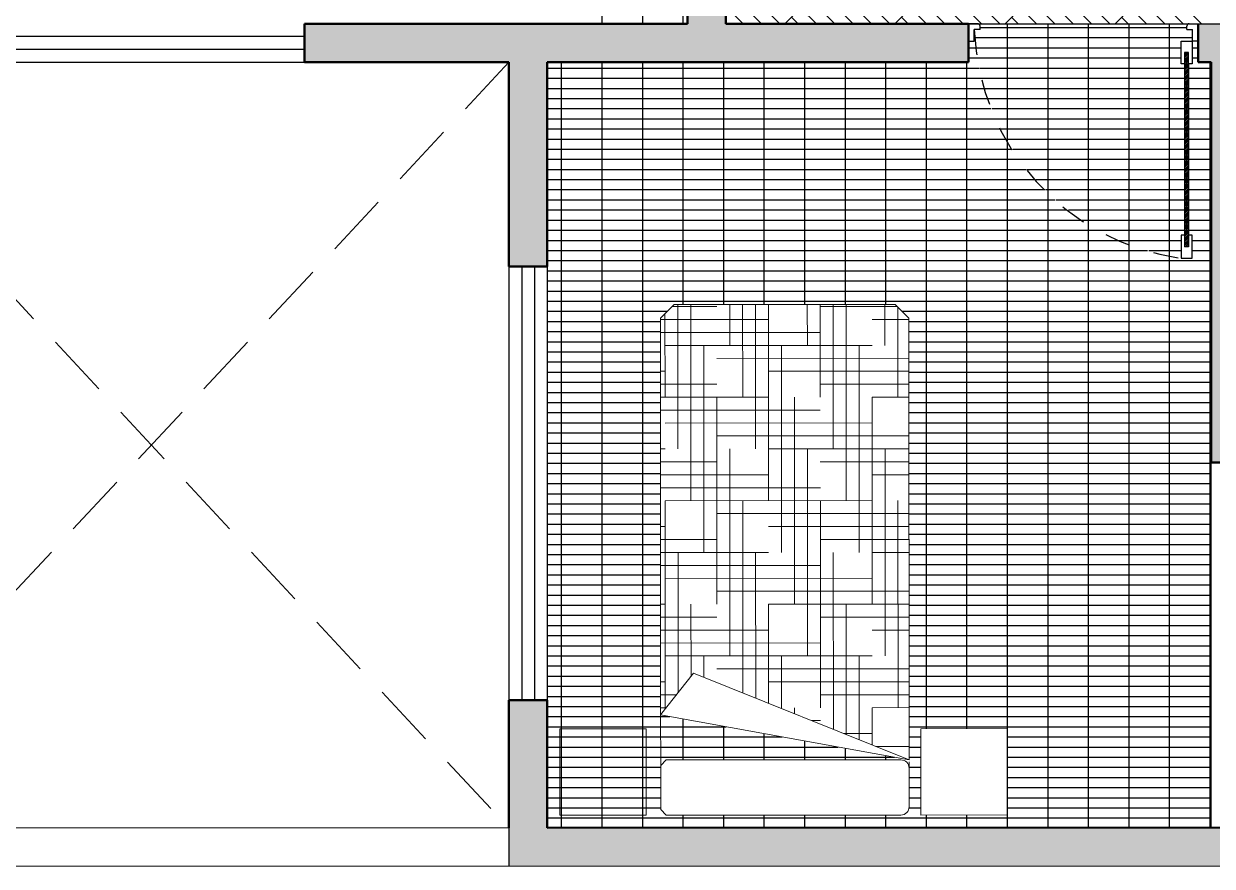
# Model space of a CAD drawing. Header units: millimetres. Extents: x 2999.9 to 3041.9, y 869.6 to 906.3.
# Drawn here: x 3004.869 to 3009.524, y 884.704 to 888.003 of the extents above; entities that cross this region are included whole.
import ezdxf

# ---------------------------------------------------------------- set-up
doc = ezdxf.new("R2010")
doc.units = ezdxf.units.MM
doc.linetypes.add('DASHED2', pattern=[9.525, 6.35, -3.175])
doc.linetypes.add('HIDDEN', pattern=[0.375, 0.25, -0.125])
for name, color, linetype in [('1 proyeccion', 253, 'DASHED2'), ('1 puerta 0009', 242, 'Continuous'), ('1 puerta 002', 7, 'Continuous')]:
    doc.layers.add(name, color=color, linetype=linetype)
doc.layers.add('mori', color=166, linetype='Continuous', lineweight=30)
doc.layers.add('MOVI', color=7, linetype='Continuous', lineweight=9)

msp = doc.modelspace()

# ---------------------------------------------------------------- hatches: boundary and pattern name
at = {"layer": '1 puerta 0009'}
h = msp.add_hatch(dxfattribs=at)
h.set_pattern_fill('_USER', color=256, scale=0.0049, angle=315, style=0, pattern_type=0)
h.set_pattern_definition([(45, (0, 0), (-0.003464823228, 0.003464823228), [])])
h.paths.add_polyline_path([(3009.4152, 887.8456), (3009.4152, 887.8906), (3009.431, 887.8906), (3009.431, 887.1301), (3009.4152, 887.1301), (3009.4152, 887.1751)])

# ---------------------------------------------------------------- linework, layer by layer
for p, q in [((3007.6188, 889.2031), (3007.6188, 888.0031)), ((3007.6188, 888.0031), (3011.8297, 888.0031)), ((3006.7692, 887.0531), (3006.7692, 887.8031)), ((3009.5192, 884.856), (3009.5192, 886.2851)), ((3009.5192, 886.2851), (3010.0192, 886.2851)), ((3006.7692, 884.8538), (3006.7692, 884.7038)), ((3010.0192, 884.856), (3009.5192, 884.856))]:
    msp.add_line(p, q)
at = {"color": 251, "linetype": 'Continuous'}
for p, q in [((3007.8297, 888.0031), (3007.6244, 888.2084)), ((3007.8502, 888.0031), (3008.0555, 888.2084)), ((3008.2607, 888.0031), (3008.0555, 888.2084)), ((3008.2812, 888.0031), (3008.4865, 888.2084)), ((3008.6918, 888.0031), (3008.4865, 888.2084)), ((3008.7123, 888.0031), (3008.9176, 888.2084)), ((3009.1228, 888.0031), (3008.9176, 888.2084)), ((3009.1434, 888.0031), (3009.3486, 888.2084)), ((3007.7578, 888.0031), (3007.6188, 888.1422)), ((3008.1171, 888.0031), (3007.9836, 888.1365)), ((3008.1889, 888.0031), (3008.0195, 888.1725)), ((3008.5481, 888.0031), (3008.4147, 888.1365)), ((3008.6199, 888.0031), (3008.4506, 888.1725)), ((3008.9792, 888.0031), (3008.8457, 888.1365)), ((3009.051, 888.0031), (3008.8816, 888.1725)), ((3009.4102, 888.0031), (3009.2768, 888.1365)), ((3009.4821, 888.0031), (3009.3127, 888.1725)), ((3007.1344, 888.0031), (3007.1344, 888.0914)), ((3007.2932, 888.0031), (3007.2932, 888.0914)), ((3008.0452, 888.0031), (3007.9477, 888.1006)), ((3008.4763, 888.0031), (3008.3788, 888.1006)), ((3008.9073, 888.0031), (3008.8098, 888.1006)), ((3009.3384, 888.0031), (3009.2409, 888.1006)), ((3007.4519, 888.0031), (3007.4519, 888.0779)), ((3007.686, 888.0031), (3007.6188, 888.0703)), ((3007.9734, 888.0031), (3007.9118, 888.0647)), ((3008.4044, 888.0031), (3008.3428, 888.0647)), ((3008.8355, 888.0031), (3008.7739, 888.0647)), ((3009.2665, 888.0031), (3009.2049, 888.0647)), ((3007.9015, 888.0031), (3007.8759, 888.0288)), ((3008.3326, 888.0031), (3008.3069, 888.0288)), ((3008.7219, 887.5447), (3008.7219, 888.0031)), ((3008.7636, 888.0031), (3008.738, 888.0288)), ((3008.8807, 887.3422), (3008.8807, 888.0031)), ((3009.0394, 887.2189), (3009.0394, 888.0031)), ((3009.1947, 888.0031), (3009.169, 888.0288)), ((3009.1982, 887.1402), (3009.1982, 888.0031)), ((3009.3569, 887.0958), (3009.3569, 888.0031)), ((3008.6142, 887.9884), (3009.4242, 887.9884)), ((3008.5692, 887.909), (3008.5994, 887.909)), ((3008.5957, 887.9487), (3009.4467, 887.9487)), ((3008.6007, 887.909), (3009.4017, 887.909)), ((3009.4445, 887.909), (3009.4692, 887.909)), ((3008.5692, 887.8693), (3008.6057, 887.8693)), ((3008.6067, 887.8693), (3009.4017, 887.8693)), ((3009.4445, 887.8693), (3009.4692, 887.8693)), ((3006.9192, 887.8296), (3008.6107, 887.8296)), ((3006.9757, 884.8538), (3006.9757, 887.8531)), ((3007.1344, 884.8539), (3007.1344, 887.8531)), ((3007.2932, 884.854), (3007.2932, 887.8531)), ((3007.4519, 886.9039), (3007.4519, 887.8531)), ((3007.6107, 886.904), (3007.6107, 887.8531)), ((3007.7694, 886.904), (3007.7694, 887.8531)), ((3007.9282, 886.9041), (3007.9282, 887.8531)), ((3008.0869, 886.9041), (3008.0869, 887.8531)), ((3008.2457, 886.9042), (3008.2457, 887.8531)), ((3008.4044, 885.2424), (3008.4044, 887.8531)), ((3008.5632, 885.2424), (3008.5632, 887.8531)), ((3008.614, 887.8296), (3009.4152, 887.8296)), ((3009.431, 887.8296), (3009.5192, 887.8296)), ((3009.5157, 884.8557), (3009.5157, 887.8531)), ((3006.9192, 887.7899), (3008.6208, 887.7899)), ((3008.6213, 887.7899), (3009.4152, 887.7899)), ((3009.431, 887.7899), (3009.5192, 887.7899)), ((3006.9192, 887.7502), (3008.6302, 887.7502)), ((3008.6331, 887.7502), (3009.4152, 887.7502)), ((3009.431, 887.7502), (3009.5192, 887.7502)), ((3006.9192, 887.7105), (3008.6453, 887.7105)), ((3008.6458, 887.7105), (3009.4152, 887.7105)), ((3009.431, 887.7105), (3009.5192, 887.7105)), ((3006.9192, 887.6709), (3008.6576, 887.6709)), ((3006.9192, 887.6312), (3008.6761, 887.6312)), ((3008.6614, 887.6709), (3009.4152, 887.6709)), ((3008.677, 887.6312), (3009.4152, 887.6312)), ((3009.431, 887.6709), (3009.5192, 887.6709)), ((3009.431, 887.6312), (3009.5192, 887.6312)), ((3006.9192, 887.5915), (3008.6926, 887.5915)), ((3008.6964, 887.5915), (3009.4152, 887.5915)), ((3009.431, 887.5915), (3009.5192, 887.5915)), ((3006.9192, 887.5518), (3008.7167, 887.5518)), ((3008.7175, 887.5518), (3009.4152, 887.5518)), ((3008.7219, 884.8551), (3008.7219, 887.5416)), ((3009.431, 887.5518), (3009.5192, 887.5518)), ((3006.9192, 887.5121), (3008.7381, 887.5121)), ((3008.7427, 887.5121), (3009.4152, 887.5121)), ((3009.431, 887.5121), (3009.5192, 887.5121)), ((3006.9192, 887.4724), (3008.768, 887.4724)), ((3008.7681, 887.4724), (3009.4152, 887.4724)), ((3009.431, 887.4724), (3009.5192, 887.4724)), ((3006.9192, 887.4327), (3008.7947, 887.4327)), ((3006.9192, 887.393), (3008.8282, 887.393)), ((3008.7982, 887.4327), (3009.4152, 887.4327)), ((3008.8324, 887.393), (3009.4152, 887.393)), ((3009.431, 887.4327), (3009.5192, 887.4327)), ((3009.431, 887.393), (3009.5192, 887.393)), ((3006.9192, 887.3534), (3008.8686, 887.3534)), ((3008.8701, 887.3534), (3009.4152, 887.3534)), ((3009.431, 887.3534), (3009.5192, 887.3534)), ((3006.9192, 887.3137), (3008.9077, 887.3137)), ((3008.8807, 884.8552), (3008.8807, 887.3421)), ((3008.9113, 887.3137), (3009.4152, 887.3137)), ((3009.431, 887.3137), (3009.5192, 887.3137)), ((3006.9192, 887.274), (3008.9542, 887.274)), ((3008.9602, 887.274), (3009.4152, 887.274)), ((3009.431, 887.274), (3009.5192, 887.274)), ((3006.9192, 887.2343), (3009.0156, 887.2343)), ((3009.0159, 887.2343), (3009.4152, 887.2343)), ((3009.0394, 884.8553), (3009.0394, 887.2175)), ((3009.431, 887.2343), (3009.5192, 887.2343)), ((3006.9192, 887.1946), (3009.0769, 887.1946)), ((3009.0773, 887.1946), (3009.4152, 887.1946)), ((3009.431, 887.1946), (3009.5192, 887.1946)), ((3006.9192, 887.1549), (3009.1633, 887.1549)), ((3006.9192, 887.1152), (3009.2701, 887.1152)), ((3009.1646, 887.1549), (3009.4017, 887.1549)), ((3009.1982, 884.8554), (3009.1982, 887.1397)), ((3009.2754, 887.1152), (3009.4017, 887.1152)), ((3009.4445, 887.1549), (3009.5192, 887.1549)), ((3009.4445, 887.1152), (3009.5192, 887.1152)), ((3006.9192, 887.0755), (3009.5192, 887.0755)), ((3009.3569, 884.8555), (3009.3569, 887.0954)), ((3006.9192, 887.0359), (3009.5192, 887.0359)), ((3006.9192, 886.9962), (3009.5192, 886.9962)), ((3006.9192, 886.9565), (3009.5192, 886.9565)), ((3006.9192, 886.9168), (3009.5192, 886.9168)), ((3006.9192, 886.8771), (3007.3902, 886.8771)), ((3006.9192, 886.8374), (3007.363, 886.8374)), ((3008.309, 886.8771), (3009.5192, 886.8771)), ((3008.336, 886.8374), (3009.5192, 886.8374)), ((3006.9192, 886.7977), (3007.363, 886.7977)), ((3008.336, 886.7977), (3009.5192, 886.7977)), ((3006.9192, 886.758), (3007.363, 886.758)), ((3008.336, 886.758), (3009.5192, 886.758)), ((3006.9192, 886.7184), (3007.363, 886.7184)), ((3008.336, 886.7184), (3009.5192, 886.7184)), ((3006.9192, 886.6787), (3007.3631, 886.6787)), ((3008.336, 886.6787), (3009.5192, 886.6787)), ((3006.9192, 886.639), (3007.3631, 886.639)), ((3008.336, 886.639), (3009.5192, 886.639)), ((3006.9192, 886.5993), (3007.3631, 886.5993)), ((3006.9192, 886.5596), (3007.3631, 886.5596)), ((3008.3361, 886.5993), (3009.5192, 886.5993)), ((3008.3361, 886.5596), (3009.5192, 886.5596)), ((3006.9192, 886.5199), (3007.3631, 886.5199)), ((3008.3361, 886.5199), (3009.5192, 886.5199)), ((3006.9192, 886.4802), (3007.3631, 886.4802)), ((3008.3361, 886.4802), (3009.5192, 886.4802)), ((3006.9192, 886.4405), (3007.3631, 886.4405)), ((3008.3361, 886.4405), (3009.5192, 886.4405)), ((3006.9192, 886.4009), (3007.3631, 886.4009)), ((3008.3361, 886.4009), (3009.5192, 886.4009)), ((3006.9192, 886.3612), (3007.3632, 886.3612)), ((3006.9192, 886.3215), (3007.3632, 886.3215)), ((3008.3361, 886.3612), (3009.5192, 886.3612)), ((3008.3362, 886.3215), (3009.5192, 886.3215)), ((3006.9192, 886.2818), (3007.3632, 886.2818)), ((3008.3362, 886.2818), (3009.5192, 886.2818)), ((3006.9192, 886.2421), (3007.3632, 886.2421)), ((3008.3362, 886.2421), (3009.5192, 886.2421)), ((3006.9192, 886.2024), (3007.3632, 886.2024)), ((3008.3362, 886.2024), (3009.5192, 886.2024)), ((3006.9192, 886.1627), (3007.3632, 886.1627)), ((3008.3362, 886.1627), (3009.5192, 886.1627)), ((3006.9192, 886.123), (3007.3632, 886.123)), ((3008.3362, 886.123), (3009.5192, 886.123)), ((3006.9192, 886.0834), (3007.3633, 886.0834)), ((3006.9192, 886.0437), (3007.3633, 886.0437)), ((3008.3362, 886.0834), (3009.5192, 886.0834)), ((3008.3362, 886.0437), (3009.5192, 886.0437)), ((3006.9192, 886.004), (3007.3633, 886.004)), ((3008.3363, 886.004), (3009.5192, 886.004)), ((3006.9192, 885.9643), (3007.3633, 885.9643)), ((3008.3363, 885.9643), (3009.5192, 885.9643)), ((3006.9192, 885.9246), (3007.3633, 885.9246)), ((3008.3363, 885.9246), (3009.5192, 885.9246)), ((3006.9192, 885.8849), (3007.3633, 885.8849)), ((3008.3363, 885.8849), (3009.5192, 885.8849)), ((3006.9192, 885.8452), (3007.3633, 885.8452)), ((3008.3363, 885.8452), (3009.5192, 885.8452)), ((3006.9192, 885.8055), (3007.3634, 885.8055)), ((3006.9192, 885.7659), (3007.3634, 885.7659)), ((3008.3363, 885.8055), (3009.5192, 885.8055)), ((3008.3363, 885.7659), (3009.5192, 885.7659)), ((3006.9192, 885.7262), (3007.3634, 885.7262)), ((3008.3364, 885.7262), (3009.5192, 885.7262)), ((3006.9192, 885.6865), (3007.3634, 885.6865)), ((3008.3364, 885.6865), (3009.5192, 885.6865)), ((3006.9192, 885.6468), (3007.3634, 885.6468)), ((3008.3364, 885.6468), (3009.5192, 885.6468)), ((3006.9192, 885.6071), (3007.3634, 885.6071)), ((3008.3364, 885.6071), (3009.5192, 885.6071)), ((3006.9192, 885.5674), (3007.3634, 885.5674)), ((3008.3364, 885.5674), (3009.5192, 885.5674)), ((3006.9192, 885.5277), (3007.3635, 885.5277)), ((3006.9192, 885.488), (3007.3635, 885.488)), ((3008.3364, 885.5277), (3009.5192, 885.5277)), ((3008.3364, 885.488), (3009.5192, 885.488)), ((3006.9192, 885.4484), (3007.3635, 885.4484)), ((3008.3365, 885.4484), (3009.5192, 885.4484)), ((3006.9192, 885.4087), (3007.3635, 885.4087)), ((3008.3365, 885.4087), (3009.5192, 885.4087)), ((3006.9192, 885.369), (3007.3635, 885.369)), ((3008.3365, 885.369), (3009.5192, 885.369)), ((3006.9192, 885.3293), (3007.3635, 885.3293)), ((3008.3365, 885.3293), (3009.5192, 885.3293)), ((3006.9192, 885.2896), (3007.3998, 885.2896)), ((3007.4519, 885.1201), (3007.4519, 885.2802)), ((3007.6107, 885.1202), (3007.6107, 885.2515)), ((3008.3365, 885.2896), (3009.5192, 885.2896)), ((3006.9192, 885.2499), (3007.6195, 885.2499)), ((3006.9192, 885.2102), (3007.8393, 885.2102)), ((3007.7694, 885.1202), (3007.7694, 885.2229)), ((3008.3365, 885.2499), (3009.5192, 885.2499)), ((3008.3365, 885.2102), (3008.3823, 885.2102)), ((3008.7204, 885.2102), (3009.5192, 885.2102)), ((3006.9192, 885.1705), (3008.0591, 885.1705)), ((3007.9282, 885.1203), (3007.9282, 885.1942)), ((3008.0869, 885.1204), (3008.0869, 885.1655)), ((3008.3366, 885.1705), (3008.3823, 885.1705)), ((3008.7204, 885.1705), (3009.5192, 885.1705)), ((3006.9192, 885.1309), (3008.2789, 885.1309)), ((3008.2457, 885.1204), (3008.2457, 885.1369)), ((3008.3366, 885.1309), (3008.3823, 885.1309)), ((3008.7204, 885.1309), (3009.5192, 885.1309)), ((3006.9192, 885.0912), (3007.3636, 885.0912)), ((3008.3363, 885.0912), (3008.3823, 885.0912)), ((3008.7204, 885.0912), (3009.5192, 885.0912)), ((3006.9192, 885.0515), (3007.3636, 885.0515)), ((3008.3366, 885.0515), (3008.3823, 885.0515)), ((3008.7205, 885.0515), (3009.5192, 885.0515)), ((3006.9192, 885.0118), (3007.3636, 885.0118)), ((3006.9192, 884.9721), (3007.3636, 884.9721)), ((3008.3366, 885.0118), (3008.3824, 885.0118)), ((3008.3366, 884.9721), (3008.3824, 884.9721)), ((3008.7205, 885.0118), (3009.5192, 885.0118)), ((3008.7205, 884.9721), (3009.5192, 884.9721)), ((3006.9192, 884.9324), (3007.3637, 884.9324)), ((3008.3362, 884.9324), (3008.3824, 884.9324)), ((3008.7205, 884.9324), (3009.5192, 884.9324)), ((3006.9192, 884.8927), (3009.5192, 884.8927)), ((3007.4519, 884.8541), (3007.4519, 884.9039)), ((3007.6107, 884.8543), (3007.6107, 884.904)), ((3007.7694, 884.8544), (3007.7694, 884.904)), ((3007.9282, 884.8545), (3007.9282, 884.9041)), ((3008.0869, 884.8546), (3008.0869, 884.9041)), ((3008.2457, 884.8547), (3008.2457, 884.9042)), ((3008.4044, 884.8548), (3008.4044, 884.9043)), ((3008.5632, 884.855), (3008.5632, 884.9043))]:
    msp.add_line(p, q, dxfattribs=at)
at = {"color": 4}
for p, q in [((3005.9692, 887.9531), (3004.4692, 887.9531)), ((3004.4692, 887.9031), (3005.9692, 887.9031)), ((3006.8192, 887.0531), (3006.8192, 885.3538)), ((3006.8692, 887.0531), (3006.8692, 885.3538))]:
    msp.add_line(p, q, dxfattribs=at)
at = {"color": 253, "linetype": 'HIDDEN', "lineweight": 0}
for p, q in [((3006.7692, 887.8531), (3003.9692, 884.8538)), ((3003.9692, 887.8531), (3006.7692, 884.8538)), ((3006.9192, 887.0531), (3006.9192, 887.8031))]:
    msp.add_line(p, q, dxfattribs=at)
at = {"color": 41, "lineweight": 30}
for p, q in [((3004.4692, 887.8531), (3005.9692, 887.8531)), ((3006.7692, 887.0531), (3006.7692, 885.3538)), ((3006.9192, 887.0531), (3006.9192, 885.3538))]:
    msp.add_line(p, q, dxfattribs=at)
at = {"linetype": 'Continuous'}
for points in [[(3007.4688, 888.0031), (3007.4688, 888.0531), (3007.6188, 887.8531)], [(3007.6188, 888.0031), (3007.4688, 888.0531), (3007.6188, 888.0531)], [(3007.6188, 887.8531), (3007.4688, 888.0531), (3007.6188, 888.0031)], [(3005.9692, 887.8531), (3005.9692, 888.0031), (3006.7692, 887.8531)], [(3006.7692, 887.8531), (3005.9692, 888.0031), (3006.7692, 888.0031)], [(3006.7692, 887.8531), (3006.7692, 888.0031), (3006.9192, 887.0531)], [(3006.9192, 887.8531), (3006.7692, 888.0031), (3006.9192, 888.0031)], [(3006.9192, 887.0531), (3006.7692, 888.0031), (3006.9192, 887.8531)], [(3006.9192, 887.8531), (3006.9192, 888.0031), (3007.4688, 887.8531)], [(3007.4688, 887.8531), (3006.9192, 888.0031), (3007.4688, 888.0031)], [(3007.4688, 887.8531), (3007.4688, 888.0031), (3007.6188, 887.8531)], [(3007.6188, 887.8531), (3007.6188, 888.0031), (3008.5692, 887.8531)], [(3008.5692, 887.8531), (3007.6188, 888.0031), (3008.5692, 888.0031)], [(3009.4692, 887.8531), (3009.4692, 888.0031), (3009.5192, 887.8531)], [(3009.5192, 887.8531), (3009.4692, 888.0031), (3009.5192, 888.0031)], [(3009.5192, 887.8531), (3009.5192, 888.0031), (3009.6692, 886.2851)], [(3009.6692, 887.8531), (3009.5192, 888.0031), (3009.6692, 888.0031)], [(3009.6692, 886.2851), (3009.5192, 888.0031), (3009.6692, 886.4351)], [(3009.6692, 886.4351), (3009.5192, 888.0031), (3009.6692, 887.8531)], [(3006.7692, 887.0531), (3006.7692, 887.8531), (3006.9192, 887.0531)], [(3009.5192, 886.2851), (3009.5192, 887.8531), (3009.6692, 886.2851)], [(3006.7692, 884.7038), (3006.7692, 885.3538), (3006.9192, 884.7038)], [(3006.9192, 884.8538), (3006.7692, 885.3538), (3006.9192, 885.3538)], [(3006.9192, 884.7038), (3006.7692, 885.3538), (3006.9192, 884.8538)], [(3010.0192, 884.7038), (3006.9192, 884.8538), (3010.0192, 884.856)], [(3006.9192, 884.7038), (3006.9192, 884.8538), (3010.0192, 884.7038)]]:
    msp.add_solid(points, dxfattribs=at)
at = {"layer": '1 proyeccion', "ltscale": 0.005}
msp.add_arc((3009.5309, 888.016), 0.9399, 182.1608, 262.0993, dxfattribs=at)
at = {"layer": '1 puerta 002'}
for p, q in [((3008.5692, 888.0031), (3008.5692, 887.9356)), ((3008.6052, 888.0031), (3008.5692, 888.0031)), ((3009.4332, 888.0031), (3009.4692, 888.0031)), ((3009.4692, 888.0031), (3009.4692, 887.9356)), ((3008.5917, 887.9356), (3008.5917, 887.9806)), ((3008.6142, 887.9806), (3008.5917, 887.9806)), ((3008.6142, 887.9806), (3008.6142, 887.9941)), ((3009.4242, 887.9806), (3009.4242, 887.9941)), ((3009.4242, 887.9806), (3009.4467, 887.9806)), ((3009.4467, 887.9356), (3009.4467, 887.9806)), ((3008.5692, 887.9356), (3008.5917, 887.9356)), ((3009.4692, 887.9356), (3009.4467, 887.9356)), ((3009.4152, 887.1751), (3009.4152, 887.1301)), ((3009.431, 887.1301), (3009.4152, 887.1301))]:
    msp.add_line(p, q, dxfattribs=at)
msp.add_lwpolyline([(3009.431, 887.8906), (3009.4152, 887.8906), (3009.4152, 887.8456), (3009.4017, 887.8456), (3009.4017, 887.9356), (3009.4445, 887.9356), (3009.4445, 887.8456), (3009.431, 887.8456), (3009.431, 887.1751), (3009.431, 887.1301)], close=True, dxfattribs=at)
msp.add_lwpolyline([(3009.4152, 887.8456), (3009.4152, 887.1751), (3009.4017, 887.1751), (3009.4017, 887.0851), (3009.4445, 887.0851), (3009.4445, 887.1751), (3009.431, 887.1751)], dxfattribs=at)
for centre, start, end in [((3008.6052, 887.9941), 0, 90), ((3009.4332, 887.9941), 90, 180)]:
    msp.add_arc(centre, 0.009, start, end, dxfattribs=at)
at = {"layer": 'mori', "color": 152, "lineweight": 50}
for p, q in [((3007.4688, 888.0531), (3007.4688, 888.0031)), ((3007.6188, 888.0031), (3007.6188, 888.0531)), ((3005.9692, 888.0031), (3007.4688, 888.0031)), ((3005.9692, 887.8531), (3005.9692, 888.0031)), ((3007.6188, 888.0031), (3008.5692, 888.0031)), ((3008.5692, 887.8531), (3008.5692, 888.0031)), ((3009.4692, 888.0031), (3009.4692, 887.8531)), ((3005.9692, 887.8531), (3006.7692, 887.8531)), ((3006.7692, 887.8531), (3006.7692, 887.0531)), ((3006.9192, 887.8531), (3008.5692, 887.8531)), ((3006.9192, 887.8531), (3006.9192, 887.0531)), ((3009.4692, 887.8531), (3009.5192, 887.8531)), ((3009.5192, 886.2851), (3009.5192, 887.8531)), ((3006.9192, 887.0531), (3006.7692, 887.0531)), ((3010.0192, 886.2851), (3009.5192, 886.2851)), ((3006.7692, 885.3538), (3006.7692, 884.8538)), ((3006.7692, 885.3538), (3006.9192, 885.3538)), ((3006.9192, 885.3538), (3006.9192, 884.8538)), ((3006.9192, 884.8538), (3010.0192, 884.856))]:
    msp.add_line(p, q, dxfattribs=at)
at = {"layer": 'mori', "color": 152, "lineweight": 20}
for p, q in [((3003.9692, 884.8538), (3006.7692, 884.8538)), ((3038.7192, 884.7038), (3003.8192, 884.7038))]:
    msp.add_line(p, q, dxfattribs=at)
at = {"layer": 'MOVI', "color": 255}
for p, q in [((3007.363, 886.8498), (3007.417, 886.9039)), ((3007.4085, 886.8954), (3007.5832, 886.8955)), ((3007.417, 886.9039), (3008.2819, 886.9042)), ((3007.4312, 886.9039), (3007.4314, 886.338)), ((3007.4819, 886.9039), (3007.4821, 886.1353)), ((3007.6339, 886.904), (3007.6339, 886.7435)), ((3007.6846, 886.904), (3007.6847, 886.5408)), ((3007.7352, 886.904), (3007.7354, 886.3381)), ((3007.7859, 886.904), (3007.7862, 886.1354)), ((3007.9379, 886.9041), (3007.938, 886.7436)), ((3007.9886, 886.9041), (3007.9887, 886.5409)), ((3007.9886, 886.8956), (3008.2904, 886.8957)), ((3008.0393, 886.9041), (3008.0395, 886.3382)), ((3008.09, 886.9041), (3008.0902, 886.1355)), ((3008.242, 886.9042), (3008.242, 886.7437)), ((3008.2819, 886.9042), (3008.336, 886.8502)), ((3008.2927, 886.8934), (3008.2928, 886.541)), ((3007.3635, 885.2962), (3007.363, 886.8498)), ((3007.363, 886.8447), (3007.7859, 886.8449)), ((3007.3805, 886.8674), (3007.3806, 886.5407)), ((3008.1913, 886.845), (3008.336, 886.8451)), ((3008.336, 886.8502), (3008.3366, 885.1204)), ((3007.363, 886.794), (3007.9887, 886.7943)), ((3007.3806, 886.7434), (3008.1914, 886.7436)), ((3007.5326, 886.7434), (3007.5329, 885.9326)), ((3007.8366, 886.7435), (3007.8369, 885.9327)), ((3008.1407, 886.7436), (3008.141, 885.9328)), ((3007.5833, 886.6928), (3008.336, 886.693)), ((3007.3631, 886.642), (3007.3806, 886.642)), ((3007.786, 886.6422), (3008.336, 886.6423)), ((3007.3631, 886.5913), (3007.5833, 886.5914)), ((3007.9887, 886.5916), (3008.3361, 886.5917)), ((3007.3631, 886.5407), (3007.786, 886.5408)), ((3007.5833, 886.5407), (3007.5836, 885.7299)), ((3007.8874, 886.5408), (3007.8877, 885.73)), ((3008.1914, 886.5409), (3008.3361, 886.541)), ((3008.1914, 886.5409), (3008.1917, 885.7301)), ((3007.3631, 886.49), (3007.9888, 886.4902)), ((3007.3807, 886.4393), (3008.1915, 886.4396)), ((3007.5834, 886.3887), (3008.3361, 886.389)), ((3007.3632, 886.338), (3007.3807, 886.338)), ((3007.6341, 886.338), (3007.6344, 885.5272)), ((3007.7861, 886.3381), (3008.3361, 886.3383)), ((3007.9381, 886.3382), (3007.9384, 885.5273)), ((3008.2422, 886.3383), (3008.2425, 885.5275)), ((3007.3632, 886.2873), (3007.5834, 886.2874)), ((3007.9888, 886.2875), (3008.3362, 886.2876)), ((3007.3632, 886.2366), (3007.7861, 886.2368)), ((3008.1915, 886.2369), (3008.3362, 886.2369)), ((3007.3632, 886.1859), (3007.9889, 886.1861)), ((3007.3808, 886.1353), (3008.1916, 886.1355)), ((3007.3808, 886.1353), (3007.3811, 885.3244)), ((3007.6848, 886.1354), (3007.6851, 885.3827)), ((3007.9889, 886.1355), (3007.9892, 885.3247)), ((3008.2929, 886.1356), (3008.2932, 885.3248)), ((3007.5835, 886.0847), (3008.3362, 886.0849)), ((3007.3633, 886.0339), (3007.3808, 886.0339)), ((3007.7862, 886.034), (3008.3363, 886.0342)), ((3007.3633, 885.9832), (3007.5835, 885.9833)), ((3007.9889, 885.9834), (3008.3363, 885.9836)), ((3007.3633, 885.9325), (3007.7862, 885.9327)), ((3007.4315, 885.9326), (3007.4317, 885.3833)), ((3007.7356, 885.9327), (3007.7358, 885.3623)), ((3008.0396, 885.9328), (3008.0399, 885.2399)), ((3008.1917, 885.9328), (3008.3363, 885.9329)), ((3007.3633, 885.8819), (3007.989, 885.8821)), ((3007.3809, 885.8312), (3008.1917, 885.8315)), ((3007.5836, 885.7806), (3008.3363, 885.7809)), ((3007.3634, 885.7298), (3007.3809, 885.7299)), ((3007.4823, 885.7299), (3007.4824, 885.448)), ((3007.7863, 885.73), (3008.3364, 885.7302)), ((3007.7863, 885.73), (3007.7865, 885.3419)), ((3008.0904, 885.7301), (3008.0906, 885.2195)), ((3007.3634, 885.6792), (3007.5836, 885.6792)), ((3007.989, 885.6794), (3008.3364, 885.6795)), ((3007.3634, 885.6285), (3007.7864, 885.6286)), ((3008.1918, 885.6288), (3008.3364, 885.6288)), ((3007.3634, 885.5778), (3007.9891, 885.578)), ((3007.381, 885.5272), (3008.1918, 885.5274)), ((3007.533, 885.5272), (3007.533, 885.444)), ((3007.8371, 885.5273), (3007.8371, 885.3215)), ((3008.1411, 885.5274), (3008.1412, 885.1991)), ((3007.4921, 885.4604), (3007.3635, 885.2962)), ((3008.3366, 885.1204), (3007.4921, 885.4604)), ((3007.5837, 885.4765), (3008.3364, 885.4768)), ((3007.3635, 885.4258), (3007.381, 885.4258)), ((3007.7864, 885.4259), (3008.3365, 885.4261)), ((3007.3635, 885.3751), (3007.4253, 885.3751)), ((3007.9891, 885.3753), (3008.3365, 885.3755)), ((3007.3635, 885.3244), (3007.3857, 885.3244)), ((3007.8878, 885.3246), (3007.8878, 885.3011)), ((3008.1919, 885.3247), (3008.3365, 885.3248)), ((3008.1919, 885.3247), (3008.1919, 885.1787)), ((3008.3366, 885.1204), (3007.3635, 885.2962)), ((3007.3636, 885.0985), (3007.3635, 885.2962)), ((3007.9553, 885.274), (3007.9892, 885.274)), ((3008.081, 885.2233), (3008.1919, 885.2234)), ((3008.2068, 885.1727), (3008.3366, 885.1728)), ((3007.3852, 885.1201), (3007.3636, 885.0985)), ((3007.3852, 885.1201), (3008.3041, 885.1204)), ((3008.3325, 885.1221), (3008.3366, 885.1221)), ((3008.3366, 885.088), (3008.3366, 885.1124)), ((3007.3637, 884.9255), (3007.3636, 885.0985)), ((3008.3366, 884.9366), (3008.3366, 885.088)), ((3007.3637, 884.9255), (3007.3853, 884.9039)), ((3007.3853, 884.9039), (3008.3044, 884.9042))]:
    msp.add_line(p, q, dxfattribs=at)
for points in [[(3007.3073, 884.9039), (3006.9692, 884.9038), (3006.9691, 885.2419), (3007.3072, 885.242)], [(3008.3824, 884.9042), (3008.7205, 884.9044), (3008.7204, 885.2425), (3008.3823, 885.2424)]]:
    msp.add_lwpolyline(points, close=True, dxfattribs=at)
for centre, start, end in [((3008.3041, 885.088), 0.02, 90.02), ((3008.3042, 884.9367), 270.3914, 359.9073)]:
    msp.add_arc(centre, 0.0324, start, end, dxfattribs=at)

doc.saveas('drawing.dxf')
